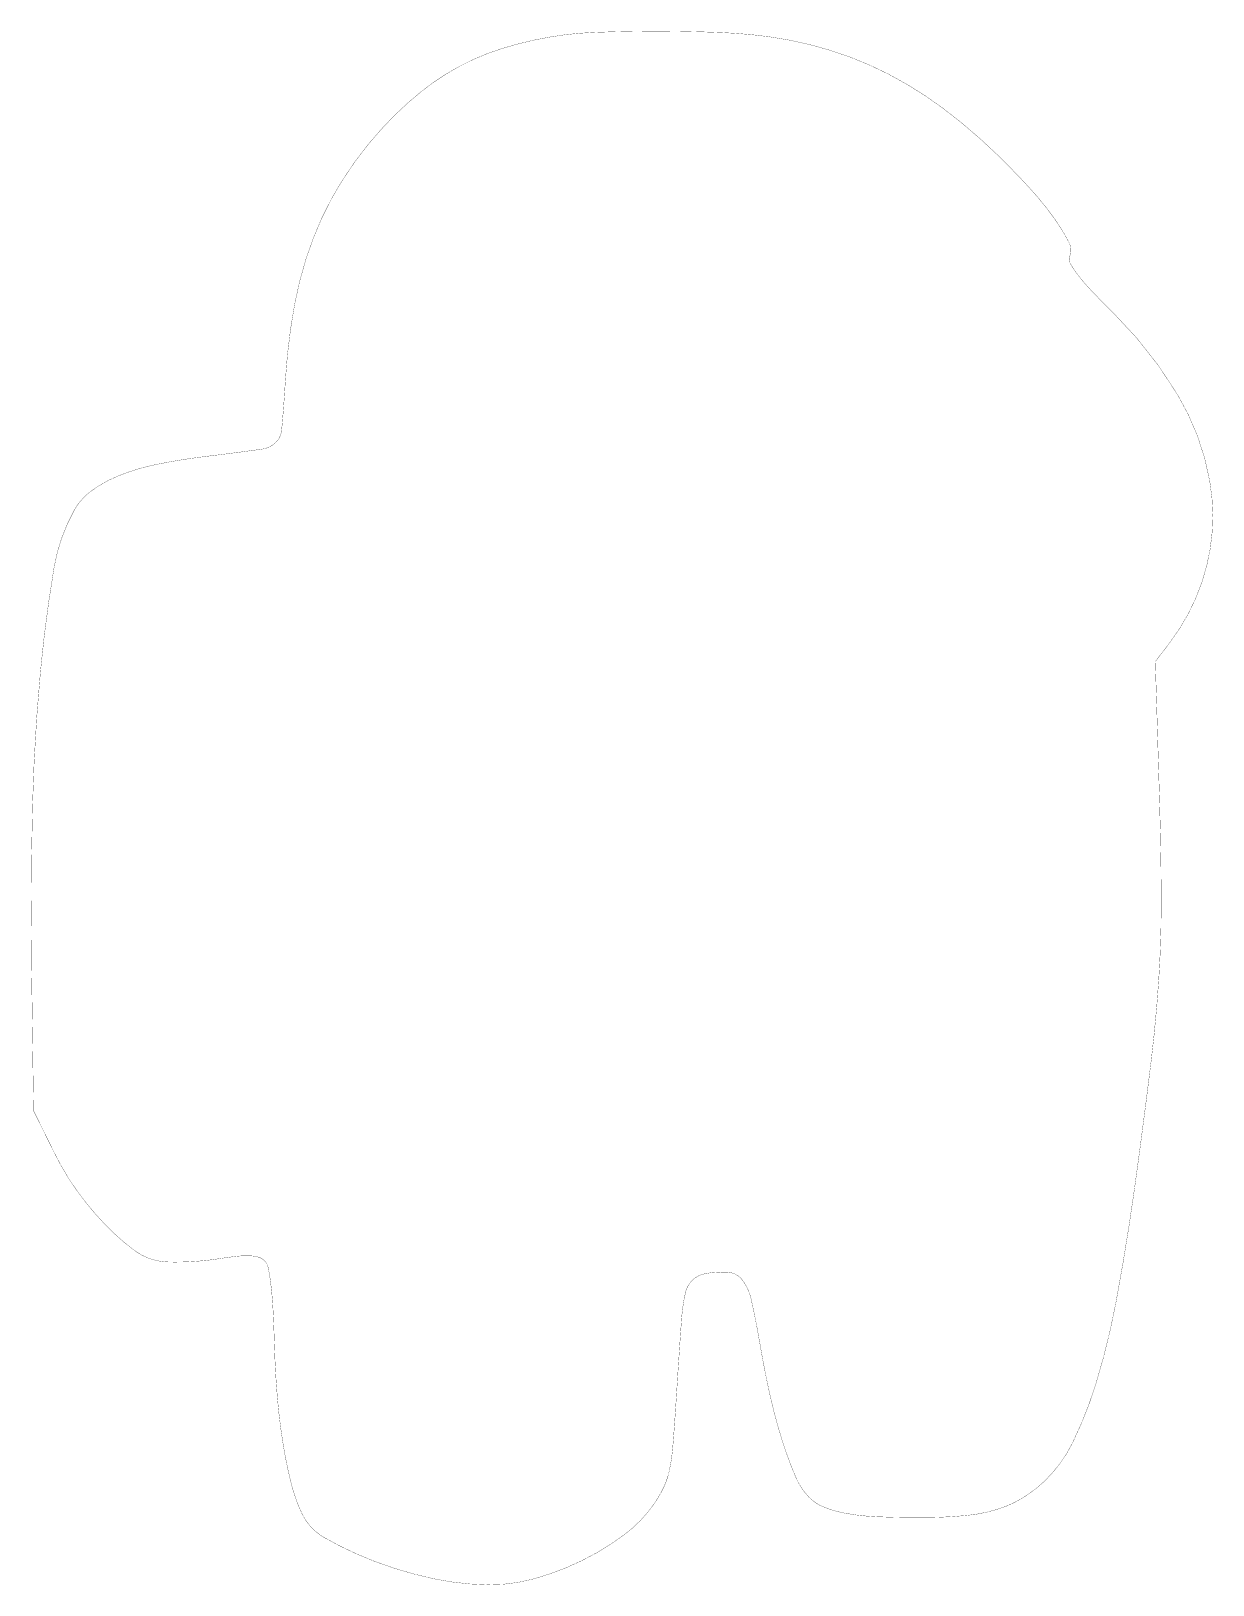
# Model space of a CAD drawing. Header units: inches. Extents: x 0.68 to 3.24, y 0.27 to 3.64.
import ezdxf

# ---------------------------------------------------------------- set-up
doc = ezdxf.new("R2010")
doc.units = ezdxf.units.IN
doc.header["$MEASUREMENT"] = 0
doc.layers.add('Mechanical 1', color=6, linetype='Continuous')

msp = doc.modelspace()

# ---------------------------------------------------------------- linework, layer by layer
at = {"layer": 'Mechanical 1', "const_width": 0.0005}
for points in [[(1.7001, 3.6027, -0.034646), (1.8083, 3.6286)], [(1.8083, 3.6286, -0.031738), (1.8991, 3.638)], [(1.8991, 3.638, -0.009857), (2.0364, 3.6407)], [(2.0364, 3.6407, -0.010158), (2.1766, 3.6378)], [(2.1766, 3.6378, -0.023987), (2.2806, 3.6286)], [(2.2806, 3.6286, -0.041268), (2.4143, 3.5988)], [(1.6077, 3.5637, -0.047054), (1.7001, 3.6027)], [(2.4143, 3.5988, -0.043638), (2.5386, 3.5479)], [(1.5245, 3.5083, -0.047294), (1.6077, 3.5637)], [(2.5386, 3.5479, -0.041619), (2.6572, 3.4737)], [(1.4442, 3.4331, -0.035513), (1.5245, 3.5083)], [(2.6572, 3.4737, -0.031898), (2.7735, 3.3744)], [(1.3559, 3.3184, -0.045414), (1.4442, 3.4331)], [(2.7735, 3.3744, -0.015144), (2.8465, 3.2992)], [(1.2925, 3.1927, -0.049302), (1.3559, 3.3184)], [(2.8465, 3.2992, -0.030049), (2.8988, 3.2347)], [(2.8988, 3.2347, -0.035034), (2.9307, 3.1826)], [(1.2519, 3.0494, -0.045948), (1.2925, 3.1927)], [(2.9307, 3.1826, -0.21482), (2.9324, 3.1519)], [(2.9335, 3.137, -0.223), (2.9324, 3.1519)], [(2.9499, 3.1121, -0.036173), (2.9335, 3.137)], [(2.979, 3.0781, -0.026116), (2.9499, 3.1121)], [(3.0258, 3.0306, -0.00829), (2.979, 3.0781)], [(1.2315, 2.8819, -0.031739), (1.2519, 3.0494)], [(3.0258, 3.0306, -0.063511), (3.1664, 2.8518)], [(1.2315, 2.8819, -0.008392), (1.2235, 2.7755)], [(3.1664, 2.8518, -0.092263), (3.2361, 2.6642)], [(1.2235, 2.7755, -0.18286), (1.2101, 2.7478)], [(1.1811, 2.7339, -0.005579), (1.0575, 2.7178)], [(1.2101, 2.7478, -0.155101), (1.1811, 2.7339)], [(0.868, 2.6753, -0.046133), (0.9492, 2.7001)], [(0.9492, 2.7001, -0.021726), (1.0575, 2.7178)], [(0.8102, 2.6427, -0.061892), (0.868, 2.6753)], [(3.2361, 2.6642, -0.10408), (3.2296, 2.4811)], [(0.7738, 2.6014, -0.106336), (0.8102, 2.6427)], [(0.73, 2.4771, -0.085898), (0.7738, 2.6014)], [(0.7004, 2.251, -0.01871), (0.73, 2.4771)], [(3.2296, 2.4811, -0.102067), (3.1499, 2.3147)], [(0.6832, 1.959, -0.016934), (0.7004, 2.251)], [(0.6812, 1.6055, -0.009669), (0.6832, 1.959)], [(3.1273, 1.9687, -0.007194), (3.1308, 1.7495)], [(3.1308, 1.7495, -0.01652), (3.1256, 1.5845)], [(3.1256, 1.5845, -0.01423), (3.109, 1.4061)], [(3.109, 1.4061, -0.004144), (3.0734, 1.1326)], [(0.7787, 1.126, -0.039435), (0.7303, 1.2073)], [(0.8399, 1.052, -0.037663), (0.7787, 1.126)], [(3.0734, 1.1326, -0.011535), (3.033, 0.8841)], [(0.9031, 0.9959, -0.039774), (0.8399, 1.052)], [(0.9562, 0.9724, -0.11561), (0.9031, 0.9959)], [(1.0853, 0.9768, -0.010453), (1.1273, 0.9825)], [(1.1273, 0.9825, -0.037062), (1.1545, 0.9835)], [(1.1545, 0.9835, -0.06097), (1.173, 0.9806)], [(1.173, 0.9806, -0.12165), (1.1858, 0.9733)], [(0.9795, 0.97, -0.040544), (0.9562, 0.9724)], [(1.013, 0.9702, -0.014322), (0.9795, 0.97)], [(1.0501, 0.9725, -0.014108), (1.013, 0.9702)], [(1.0853, 0.9768, -0.0161), (1.0501, 0.9725)], [(1.1858, 0.9733, -0.152719), (1.1941, 0.9583)], [(1.1941, 0.9583, -0.020026), (1.2, 0.9219)], [(2.1142, 0.9305, -0.143139), (2.1413, 0.9446)], [(2.1413, 0.9446, -0.068923), (2.1919, 0.9477)], [(2.1919, 0.9477, -0.209541), (2.2217, 0.9318)], [(1.2, 0.9219, -0.017243), (1.2046, 0.8696)], [(2.0992, 0.904, -0.145312), (2.1142, 0.9305)], [(2.2217, 0.9318, -0.111496), (2.2413, 0.8907)], [(2.0908, 0.8482, -0.039077), (2.0992, 0.904)], [(2.2413, 0.8907, -0.013942), (2.2605, 0.7932)], [(3.033, 0.8841, -0.028587), (2.989, 0.7051)], [(1.2046, 0.8696, -0.006199), (1.2076, 0.795)], [(2.0794, 0.677, -0.002299), (2.0908, 0.8482)], [(1.214, 0.6779, -0.013736), (1.2076, 0.795)], [(2.283, 0.6788, -0.013921), (2.2605, 0.7932)], [(1.2267, 0.5742, -0.019367), (1.214, 0.6779)], [(2.0794, 0.677, -0.004372), (2.0717, 0.5693)], [(2.3096, 0.5807, -0.021048), (2.283, 0.6788)], [(2.989, 0.7051, -0.039434), (2.9383, 0.5772)], [(1.2446, 0.4877, -0.022029), (1.2267, 0.5742)], [(2.3379, 0.504, -0.023266), (2.3096, 0.5807)], [(2.9383, 0.5772, -0.089169), (2.8768, 0.4936)], [(2.0717, 0.5693, -0.031371), (2.0643, 0.5178)], [(2.0643, 0.5178, -0.058976), (2.0524, 0.4821)], [(1.2674, 0.4243, -0.048812), (1.2446, 0.4877)], [(2.0524, 0.4821, -0.041368), (2.0312, 0.4453)], [(2.3656, 0.4611, -0.08752), (2.3379, 0.504)], [(2.8768, 0.4936, -0.055239), (2.8283, 0.4568)], [(2.0312, 0.4453, -0.080257), (1.9673, 0.3789)], [(2.3977, 0.4389, -0.107968), (2.3656, 0.4611)], [(2.4456, 0.4248, -0.053223), (2.3977, 0.4389)], [(2.8283, 0.4568, -0.061281), (2.7745, 0.433)], [(1.3161, 0.3719, -0.153595), (1.2674, 0.4243)], [(2.515, 0.4172, -0.034797), (2.4456, 0.4248)], [(2.6182, 0.4154, -0.011325), (2.515, 0.4172)], [(2.7077, 0.4199, -0.022299), (2.6182, 0.4154)], [(2.7745, 0.433, -0.049747), (2.7077, 0.4199)], [(1.4234, 0.3211, -0.037989), (1.3161, 0.3719)], [(1.9673, 0.3789, -0.047619), (1.8735, 0.3215)], [(1.5507, 0.2832, -0.038273), (1.4234, 0.3211)], [(1.8735, 0.3215, -0.047077), (1.7685, 0.282)], [(1.6712, 0.2696, -0.050247), (1.5507, 0.2832)], [(1.7685, 0.282, -0.069636), (1.6712, 0.2696)]]:
    msp.add_lwpolyline(points, format="xyb", dxfattribs=at)
at = {"layer": 'Mechanical 1', "const_width": 0.00025}
for points in [[(1.8081, 3.6286, 1), (1.8084, 3.6286, 1)], [(1.8081, 3.6286, 1), (1.8084, 3.6286, 1)], [(1.899, 3.638, 1), (1.8992, 3.638, 1)], [(1.899, 3.638, 1), (1.8992, 3.638, 1)], [(2.0363, 3.6407, 1), (2.0366, 3.6407, 1)], [(2.0363, 3.6407, 1), (2.0366, 3.6407, 1)], [(2.1764, 3.6378, 1), (2.1767, 3.6378, 1)], [(2.1764, 3.6378, 1), (2.1767, 3.6378, 1)], [(2.2805, 3.6286, 1), (2.2807, 3.6286, 1)], [(2.2805, 3.6286, 1), (2.2807, 3.6286, 1)], [(1.7, 3.6027, 1), (1.7002, 3.6027, 1)], [(1.7, 3.6027, 1), (1.7002, 3.6027, 1)], [(2.4141, 3.5988, 1), (2.4144, 3.5988, 1)], [(2.4141, 3.5988, 1), (2.4144, 3.5988, 1)], [(1.6075, 3.5637, 1), (1.6078, 3.5637, 1)], [(1.6075, 3.5637, 1), (1.6078, 3.5637, 1)], [(2.5385, 3.5479, 1), (2.5388, 3.5479, 1)], [(2.5385, 3.5479, 1), (2.5388, 3.5479, 1)], [(1.5244, 3.5083, 1), (1.5246, 3.5083, 1)], [(1.5244, 3.5083, 1), (1.5246, 3.5083, 1)], [(2.6571, 3.4737, 1), (2.6573, 3.4737, 1)], [(2.6571, 3.4737, 1), (2.6573, 3.4737, 1)], [(1.4441, 3.4331, 1), (1.4443, 3.4331, 1)], [(1.4441, 3.4331, 1), (1.4443, 3.4331, 1)], [(2.7734, 3.3744, 1), (2.7737, 3.3744, 1)], [(2.7734, 3.3744, 1), (2.7737, 3.3744, 1)], [(1.3558, 3.3184, 1), (1.356, 3.3184, 1)], [(1.3558, 3.3184, 1), (1.356, 3.3184, 1)], [(2.8464, 3.2992, 1), (2.8467, 3.2992, 1)], [(2.8464, 3.2992, 1), (2.8467, 3.2992, 1)], [(2.8986, 3.2347, 1), (2.8989, 3.2347, 1)], [(2.8986, 3.2347, 1), (2.8989, 3.2347, 1)], [(1.2924, 3.1927, 1), (1.2926, 3.1927, 1)], [(1.2924, 3.1927, 1), (1.2926, 3.1927, 1)], [(2.9306, 3.1826, 1), (2.9308, 3.1826, 1)], [(2.9306, 3.1826, 1), (2.9308, 3.1826, 1)], [(2.9323, 3.1519, 1), (2.9326, 3.1519, 1)], [(2.9323, 3.1519, 1), (2.9326, 3.1519, 1)], [(2.9334, 3.137, 1), (2.9336, 3.137, 1)], [(2.9334, 3.137, 1), (2.9336, 3.137, 1)], [(2.9498, 3.1121, 1), (2.9501, 3.1121, 1)], [(2.9498, 3.1121, 1), (2.9501, 3.1121, 1)], [(2.9789, 3.0781, 1), (2.9791, 3.0781, 1)], [(2.9789, 3.0781, 1), (2.9791, 3.0781, 1)], [(1.2517, 3.0494, 1), (1.252, 3.0494, 1)], [(1.2517, 3.0494, 1), (1.252, 3.0494, 1)], [(3.0256, 3.0306, 1), (3.0259, 3.0306, 1)], [(3.0256, 3.0306, 1), (3.0259, 3.0306, 1)], [(1.2313, 2.8819, 1), (1.2316, 2.8819, 1)], [(1.2313, 2.8819, 1), (1.2316, 2.8819, 1)], [(3.1663, 2.8518, 1), (3.1665, 2.8518, 1)], [(3.1663, 2.8518, 1), (3.1665, 2.8518, 1)], [(1.2234, 2.7755, 1), (1.2236, 2.7755, 1)], [(1.2234, 2.7755, 1), (1.2236, 2.7755, 1)], [(1.1809, 2.7339, 1), (1.1812, 2.7339, 1)], [(1.1809, 2.7339, 1), (1.1812, 2.7339, 1)], [(1.2099, 2.7478, 1), (1.2102, 2.7478, 1)], [(1.2099, 2.7478, 1), (1.2102, 2.7478, 1)], [(0.949, 2.7001, 1), (0.9493, 2.7001, 1)], [(0.949, 2.7001, 1), (0.9493, 2.7001, 1)], [(1.0573, 2.7178, 1), (1.0576, 2.7178, 1)], [(1.0573, 2.7178, 1), (1.0576, 2.7178, 1)], [(0.8679, 2.6753, 1), (0.8682, 2.6753, 1)], [(0.8679, 2.6753, 1), (0.8682, 2.6753, 1)], [(3.236, 2.6642, 1), (3.2363, 2.6642, 1)], [(3.236, 2.6642, 1), (3.2363, 2.6642, 1)], [(0.8101, 2.6427, 1), (0.8103, 2.6427, 1)], [(0.8101, 2.6427, 1), (0.8103, 2.6427, 1)], [(0.7737, 2.6014, 1), (0.7739, 2.6014, 1)], [(0.7737, 2.6014, 1), (0.7739, 2.6014, 1)], [(0.7299, 2.4771, 1), (0.7301, 2.4771, 1)], [(0.7299, 2.4771, 1), (0.7301, 2.4771, 1)], [(3.2295, 2.4811, 1), (3.2297, 2.4811, 1)], [(3.2295, 2.4811, 1), (3.2297, 2.4811, 1)], [(3.1498, 2.3147, 1), (3.1501, 2.3147, 1)], [(3.1498, 2.3147, 1), (3.1501, 2.3147, 1)], [(3.118, 2.2728, 1), (3.1182, 2.2728, 1)], [(3.118, 2.2728, 1), (3.1182, 2.2728, 1)], [(0.7003, 2.251, 1), (0.7005, 2.251, 1)], [(0.7003, 2.251, 1), (0.7005, 2.251, 1)], [(0.6831, 1.959, 1), (0.6833, 1.959, 1)], [(0.6831, 1.959, 1), (0.6833, 1.959, 1)], [(3.1272, 1.9687, 1), (3.1274, 1.9687, 1)], [(3.1272, 1.9687, 1), (3.1274, 1.9687, 1)], [(3.1307, 1.7495, 1), (3.131, 1.7495, 1)], [(3.1307, 1.7495, 1), (3.131, 1.7495, 1)], [(0.6811, 1.6055, 1), (0.6814, 1.6055, 1)], [(0.6811, 1.6055, 1), (0.6814, 1.6055, 1)], [(3.1255, 1.5845, 1), (3.1258, 1.5845, 1)], [(3.1255, 1.5845, 1), (3.1258, 1.5845, 1)], [(3.1089, 1.4061, 1), (3.1092, 1.4061, 1)], [(3.1089, 1.4061, 1), (3.1092, 1.4061, 1)], [(0.6853, 1.2984, 1), (0.6856, 1.2984, 1)], [(0.6853, 1.2984, 1), (0.6856, 1.2984, 1)], [(0.7302, 1.2073, 1), (0.7304, 1.2073, 1)], [(0.7302, 1.2073, 1), (0.7304, 1.2073, 1)], [(0.7785, 1.126, 1), (0.7788, 1.126, 1)], [(0.7785, 1.126, 1), (0.7788, 1.126, 1)], [(3.0732, 1.1326, 1), (3.0735, 1.1326, 1)], [(3.0732, 1.1326, 1), (3.0735, 1.1326, 1)], [(0.8397, 1.052, 1), (0.84, 1.052, 1)], [(0.8397, 1.052, 1), (0.84, 1.052, 1)], [(0.903, 0.9959, 1), (0.9032, 0.9959, 1)], [(0.903, 0.9959, 1), (0.9032, 0.9959, 1)], [(1.1272, 0.9825, 1), (1.1275, 0.9825, 1)], [(1.1272, 0.9825, 1), (1.1275, 0.9825, 1)], [(1.1544, 0.9835, 1), (1.1546, 0.9835, 1)], [(1.1544, 0.9835, 1), (1.1546, 0.9835, 1)], [(1.1729, 0.9806, 1), (1.1731, 0.9806, 1)], [(1.1729, 0.9806, 1), (1.1731, 0.9806, 1)], [(0.9561, 0.9724, 1), (0.9563, 0.9724, 1)], [(0.9561, 0.9724, 1), (0.9563, 0.9724, 1)], [(0.9794, 0.97, 1), (0.9796, 0.97, 1)], [(0.9794, 0.97, 1), (0.9796, 0.97, 1)], [(1.0129, 0.9702, 1), (1.0132, 0.9702, 1)], [(1.0129, 0.9702, 1), (1.0132, 0.9702, 1)], [(1.0499, 0.9725, 1), (1.0502, 0.9725, 1)], [(1.0499, 0.9725, 1), (1.0502, 0.9725, 1)], [(1.0852, 0.9768, 1), (1.0854, 0.9768, 1)], [(1.0852, 0.9768, 1), (1.0854, 0.9768, 1)], [(1.1857, 0.9733, 1), (1.1859, 0.9733, 1)], [(1.1857, 0.9733, 1), (1.1859, 0.9733, 1)], [(1.194, 0.9583, 1), (1.1942, 0.9583, 1)], [(1.194, 0.9583, 1), (1.1942, 0.9583, 1)], [(2.1412, 0.9446, 1), (2.1414, 0.9446, 1)], [(2.1412, 0.9446, 1), (2.1414, 0.9446, 1)], [(2.1918, 0.9477, 1), (2.1921, 0.9477, 1)], [(2.1918, 0.9477, 1), (2.1921, 0.9477, 1)], [(1.1999, 0.9219, 1), (1.2001, 0.9219, 1)], [(1.1999, 0.9219, 1), (1.2001, 0.9219, 1)], [(2.1141, 0.9305, 1), (2.1143, 0.9305, 1)], [(2.1141, 0.9305, 1), (2.1143, 0.9305, 1)], [(2.2216, 0.9318, 1), (2.2218, 0.9318, 1)], [(2.2216, 0.9318, 1), (2.2218, 0.9318, 1)], [(2.0991, 0.904, 1), (2.0993, 0.904, 1)], [(2.0991, 0.904, 1), (2.0993, 0.904, 1)], [(2.2411, 0.8907, 1), (2.2414, 0.8907, 1)], [(2.2411, 0.8907, 1), (2.2414, 0.8907, 1)], [(3.0329, 0.8841, 1), (3.0331, 0.8841, 1)], [(3.0329, 0.8841, 1), (3.0331, 0.8841, 1)], [(1.2044, 0.8696, 1), (1.2047, 0.8696, 1)], [(1.2044, 0.8696, 1), (1.2047, 0.8696, 1)], [(2.0907, 0.8482, 1), (2.0909, 0.8482, 1)], [(2.0907, 0.8482, 1), (2.0909, 0.8482, 1)], [(1.2074, 0.795, 1), (1.2077, 0.795, 1)], [(1.2074, 0.795, 1), (1.2077, 0.795, 1)], [(2.2604, 0.7932, 1), (2.2606, 0.7932, 1)], [(2.2604, 0.7932, 1), (2.2606, 0.7932, 1)], [(1.2139, 0.6779, 1), (1.2141, 0.6779, 1)], [(1.2139, 0.6779, 1), (1.2141, 0.6779, 1)], [(2.0792, 0.677, 1), (2.0795, 0.677, 1)], [(2.0792, 0.677, 1), (2.0795, 0.677, 1)], [(2.2829, 0.6788, 1), (2.2832, 0.6788, 1)], [(2.2829, 0.6788, 1), (2.2832, 0.6788, 1)], [(2.9888, 0.7051, 1), (2.9891, 0.7051, 1)], [(2.9888, 0.7051, 1), (2.9891, 0.7051, 1)], [(1.2265, 0.5742, 1), (1.2268, 0.5742, 1)], [(1.2265, 0.5742, 1), (1.2268, 0.5742, 1)], [(2.3095, 0.5807, 1), (2.3097, 0.5807, 1)], [(2.3095, 0.5807, 1), (2.3097, 0.5807, 1)], [(2.9381, 0.5772, 1), (2.9384, 0.5772, 1)], [(2.9381, 0.5772, 1), (2.9384, 0.5772, 1)], [(2.0716, 0.5693, 1), (2.0718, 0.5693, 1)], [(2.0716, 0.5693, 1), (2.0718, 0.5693, 1)], [(2.0642, 0.5178, 1), (2.0645, 0.5178, 1)], [(2.0642, 0.5178, 1), (2.0645, 0.5178, 1)], [(1.2445, 0.4877, 1), (1.2447, 0.4877, 1)], [(1.2445, 0.4877, 1), (1.2447, 0.4877, 1)], [(2.0523, 0.4821, 1), (2.0525, 0.4821, 1)], [(2.0523, 0.4821, 1), (2.0525, 0.4821, 1)], [(2.3378, 0.504, 1), (2.338, 0.504, 1)], [(2.3378, 0.504, 1), (2.338, 0.504, 1)], [(2.8767, 0.4936, 1), (2.8769, 0.4936, 1)], [(2.8767, 0.4936, 1), (2.8769, 0.4936, 1)], [(2.0311, 0.4453, 1), (2.0313, 0.4453, 1)], [(2.0311, 0.4453, 1), (2.0313, 0.4453, 1)], [(2.3655, 0.4611, 1), (2.3658, 0.4611, 1)], [(2.3655, 0.4611, 1), (2.3658, 0.4611, 1)], [(2.3976, 0.4389, 1), (2.3978, 0.4389, 1)], [(2.3976, 0.4389, 1), (2.3978, 0.4389, 1)], [(2.8282, 0.4568, 1), (2.8284, 0.4568, 1)], [(2.8282, 0.4568, 1), (2.8284, 0.4568, 1)], [(1.2673, 0.4243, 1), (1.2675, 0.4243, 1)], [(1.2673, 0.4243, 1), (1.2675, 0.4243, 1)], [(2.4454, 0.4248, 1), (2.4457, 0.4248, 1)], [(2.4454, 0.4248, 1), (2.4457, 0.4248, 1)], [(2.5149, 0.4172, 1), (2.5151, 0.4172, 1)], [(2.5149, 0.4172, 1), (2.5151, 0.4172, 1)], [(2.6181, 0.4154, 1), (2.6184, 0.4154, 1)], [(2.6181, 0.4154, 1), (2.6184, 0.4154, 1)], [(2.7076, 0.4199, 1), (2.7078, 0.4199, 1)], [(2.7076, 0.4199, 1), (2.7078, 0.4199, 1)], [(2.7744, 0.433, 1), (2.7746, 0.433, 1)], [(2.7744, 0.433, 1), (2.7746, 0.433, 1)], [(1.3159, 0.3719, 1), (1.3162, 0.3719, 1)], [(1.3159, 0.3719, 1), (1.3162, 0.3719, 1)], [(1.9672, 0.3789, 1), (1.9674, 0.3789, 1)], [(1.9672, 0.3789, 1), (1.9674, 0.3789, 1)], [(1.4233, 0.3211, 1), (1.4235, 0.3211, 1)], [(1.4233, 0.3211, 1), (1.4235, 0.3211, 1)], [(1.8733, 0.3215, 1), (1.8736, 0.3215, 1)], [(1.8733, 0.3215, 1), (1.8736, 0.3215, 1)], [(1.5506, 0.2832, 1), (1.5508, 0.2832, 1)], [(1.5506, 0.2832, 1), (1.5508, 0.2832, 1)], [(1.671, 0.2696, 1), (1.6713, 0.2696, 1)], [(1.671, 0.2696, 1), (1.6713, 0.2696, 1)], [(1.7684, 0.282, 1), (1.7687, 0.282, 1)], [(1.7684, 0.282, 1), (1.7687, 0.282, 1)]]:
    msp.add_lwpolyline(points, format="xyb", close=True, dxfattribs=at)
at = {"layer": 'Mechanical 1', "const_width": 0.0005}
for points in [[(3.1181, 2.2728), (3.1499, 2.3147)], [(3.1181, 2.2728), (3.1273, 1.9687)], [(0.6812, 1.6055), (0.6854, 1.2984)], [(0.6854, 1.2984), (0.7303, 1.2073)]]:
    msp.add_lwpolyline(points, dxfattribs=at)

doc.saveas('drawing.dxf')
